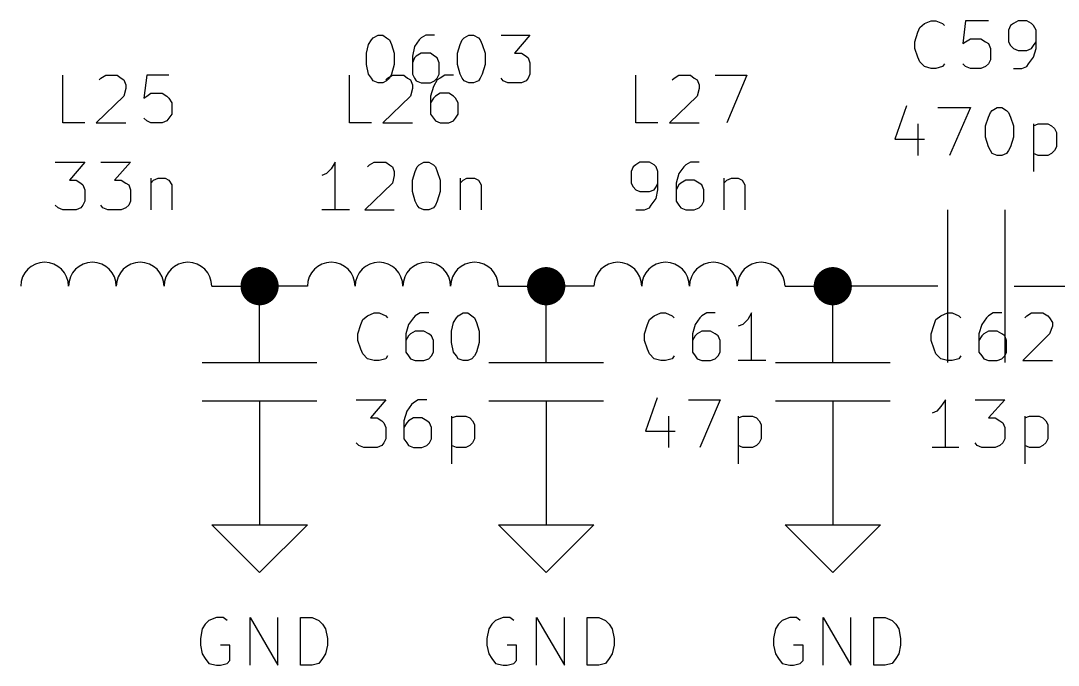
# Model space of a CAD drawing. Extents: x -2.2 to 11.3, y -7.9 to -0.4.
# Drawn here: x 8.5 to 9.586, y -5.747 to -5.072 of the extents above; entities that cross this region are included whole.
import ezdxf

# ---------------------------------------------------------------- set-up
doc = ezdxf.new("R2010")
doc.units = 0
doc.header["$MEASUREMENT"] = 0
for name, color, linetype in [('BLUE3', 171, 'CONTINUOUS'), ('CYAN2', 4, 'CONTINUOUS'), ('GREEN2', 3, 'CONTINUOUS'), ('RED2', 1, 'CONTINUOUS')]:
    doc.layers.add(name, color=color, linetype=linetype)

msp = doc.modelspace()

# ---------------------------------------------------------------- linework, layer by layer
at = {"layer": 'BLUE3', "linetype": 'CONTINUOUS'}
for p, q in [((8.864, -5.097), (8.867, -5.092)), ((8.867, -5.092), (8.869, -5.09)), ((8.869, -5.09), (8.874, -5.087)), ((8.874, -5.087), (8.879, -5.087)), ((8.879, -5.087), (8.883, -5.09)), ((8.883, -5.09), (8.886, -5.092)), ((8.886, -5.092), (8.888, -5.097)), ((8.917, -5.092), (8.912, -5.099)), ((8.919, -5.09), (8.917, -5.092)), ((8.924, -5.087), (8.919, -5.09)), ((8.933, -5.087), (8.924, -5.087)), ((8.96, -5.097), (8.962, -5.092)), ((8.962, -5.092), (8.964, -5.09)), ((8.964, -5.09), (8.969, -5.087)), ((8.969, -5.087), (8.974, -5.087)), ((8.974, -5.087), (8.979, -5.09)), ((8.979, -5.09), (8.981, -5.092)), ((8.981, -5.092), (8.983, -5.097)), ((9.003, -5.087), (9.033, -5.087)), ((9.033, -5.087), (9.017, -5.106)), ((8.862, -5.106), (8.864, -5.097)), ((8.888, -5.097), (8.891, -5.106)), ((8.912, -5.099), (8.91, -5.109)), ((8.957, -5.106), (8.96, -5.097)), ((8.983, -5.097), (8.986, -5.106)), ((8.862, -5.118), (8.862, -5.106)), ((8.891, -5.106), (8.891, -5.118)), ((8.91, -5.109), (8.91, -5.128)), ((8.912, -5.111), (8.91, -5.116)), ((8.914, -5.109), (8.912, -5.111)), ((8.919, -5.106), (8.914, -5.109)), ((8.929, -5.106), (8.919, -5.106)), ((8.933, -5.109), (8.929, -5.106)), ((8.936, -5.111), (8.933, -5.109)), ((8.938, -5.116), (8.936, -5.111)), ((8.957, -5.118), (8.957, -5.106)), ((8.986, -5.106), (8.986, -5.118)), ((9.017, -5.106), (9.024, -5.106)), ((9.024, -5.106), (9.029, -5.109)), ((9.029, -5.109), (9.031, -5.111)), ((9.031, -5.111), (9.033, -5.116)), ((8.864, -5.128), (8.862, -5.118)), ((8.891, -5.118), (8.888, -5.128)), ((8.938, -5.128), (8.938, -5.116)), ((8.96, -5.128), (8.957, -5.118)), ((8.986, -5.118), (8.983, -5.128)), ((9.033, -5.116), (9.033, -5.128)), ((8.867, -5.132), (8.864, -5.128)), ((8.869, -5.135), (8.867, -5.132)), ((8.874, -5.137), (8.869, -5.135)), ((8.883, -5.135), (8.879, -5.137)), ((8.886, -5.132), (8.883, -5.135)), ((8.888, -5.128), (8.886, -5.132)), ((8.91, -5.128), (8.912, -5.132)), ((8.912, -5.132), (8.914, -5.135)), ((8.914, -5.135), (8.919, -5.137)), ((8.929, -5.137), (8.933, -5.135)), ((8.933, -5.135), (8.936, -5.132)), ((8.936, -5.132), (8.938, -5.128)), ((8.962, -5.132), (8.96, -5.128)), ((8.964, -5.135), (8.962, -5.132)), ((8.969, -5.137), (8.964, -5.135)), ((8.979, -5.135), (8.974, -5.137)), ((8.981, -5.132), (8.979, -5.135)), ((8.983, -5.128), (8.981, -5.132)), ((9.005, -5.135), (9.003, -5.132)), ((9.01, -5.137), (9.005, -5.135)), ((9.029, -5.135), (9.024, -5.137)), ((9.031, -5.132), (9.029, -5.135)), ((9.033, -5.128), (9.031, -5.132)), ((8.879, -5.137), (8.874, -5.137)), ((8.919, -5.137), (8.929, -5.137)), ((8.974, -5.137), (8.969, -5.137)), ((9.024, -5.137), (9.01, -5.137))]:
    msp.add_line(p, q, dxfattribs=at)
at = {"layer": 'CYAN2', "linetype": 'CONTINUOUS'}
for p, q in [((9.439, -5.084), (9.441, -5.079)), ((9.441, -5.079), (9.446, -5.075)), ((9.446, -5.075), (9.453, -5.072)), ((9.453, -5.072), (9.458, -5.072)), ((9.458, -5.072), (9.465, -5.075)), ((9.465, -5.075), (9.467, -5.077)), ((9.489, -5.072), (9.486, -5.096)), ((9.513, -5.072), (9.489, -5.072)), ((9.536, -5.077), (9.534, -5.082)), ((9.534, -5.082), (9.534, -5.094)), ((9.539, -5.075), (9.536, -5.077)), ((9.544, -5.072), (9.539, -5.075)), ((9.553, -5.072), (9.544, -5.072)), ((9.558, -5.075), (9.553, -5.072)), ((9.56, -5.077), (9.558, -5.075)), ((9.563, -5.082), (9.56, -5.077)), ((9.563, -5.101), (9.563, -5.082)), ((9.436, -5.094), (9.439, -5.084)), ((9.489, -5.094), (9.494, -5.091)), ((9.494, -5.091), (9.505, -5.091)), ((9.505, -5.091), (9.51, -5.094)), ((9.436, -5.101), (9.436, -5.094)), ((9.439, -5.11), (9.436, -5.101)), ((9.486, -5.096), (9.489, -5.094)), ((9.51, -5.094), (9.513, -5.096)), ((9.513, -5.096), (9.515, -5.101)), ((9.515, -5.101), (9.515, -5.113)), ((9.534, -5.094), (9.536, -5.098)), ((9.536, -5.098), (9.539, -5.101)), ((9.539, -5.101), (9.544, -5.103)), ((9.544, -5.103), (9.553, -5.103)), ((9.553, -5.103), (9.558, -5.101)), ((9.558, -5.101), (9.56, -5.098)), ((9.56, -5.098), (9.563, -5.094)), ((9.56, -5.11), (9.563, -5.101)), ((9.441, -5.115), (9.439, -5.11)), ((9.446, -5.12), (9.441, -5.115)), ((9.515, -5.113), (9.513, -5.117)), ((9.555, -5.117), (9.56, -5.11)), ((9.453, -5.122), (9.446, -5.12)), ((9.458, -5.122), (9.453, -5.122)), ((9.465, -5.12), (9.458, -5.122)), ((9.467, -5.117), (9.465, -5.12)), ((9.489, -5.12), (9.486, -5.117)), ((9.494, -5.122), (9.489, -5.12)), ((9.505, -5.122), (9.494, -5.122)), ((9.51, -5.12), (9.505, -5.122)), ((9.513, -5.117), (9.51, -5.12)), ((9.539, -5.122), (9.548, -5.122)), ((9.548, -5.122), (9.553, -5.12)), ((9.553, -5.12), (9.555, -5.117)), ((8.544, -5.179), (8.544, -5.129)), ((8.582, -5.134), (8.584, -5.132)), ((8.584, -5.132), (8.589, -5.129)), ((8.589, -5.129), (8.601, -5.129)), ((8.601, -5.129), (8.605, -5.132)), ((8.605, -5.132), (8.608, -5.134)), ((8.608, -5.134), (8.61, -5.139)), ((8.632, -5.129), (8.629, -5.153)), ((8.655, -5.129), (8.632, -5.129)), ((8.844, -5.179), (8.844, -5.129)), ((8.882, -5.134), (8.884, -5.132)), ((8.884, -5.132), (8.889, -5.129)), ((8.889, -5.129), (8.901, -5.129)), ((8.901, -5.129), (8.905, -5.132)), ((8.905, -5.132), (8.908, -5.134)), ((8.908, -5.134), (8.91, -5.139)), ((8.936, -5.134), (8.932, -5.141)), ((8.939, -5.132), (8.936, -5.134)), ((8.944, -5.129), (8.939, -5.132)), ((8.953, -5.129), (8.944, -5.129)), ((9.144, -5.179), (9.144, -5.129)), ((9.182, -5.134), (9.184, -5.132)), ((9.184, -5.132), (9.189, -5.129)), ((9.189, -5.129), (9.201, -5.129)), ((9.201, -5.129), (9.205, -5.132)), ((9.205, -5.132), (9.208, -5.134)), ((9.208, -5.134), (9.21, -5.139)), ((9.227, -5.129), (9.26, -5.129)), ((9.26, -5.129), (9.239, -5.179)), ((8.61, -5.143), (8.608, -5.151)), ((8.61, -5.139), (8.61, -5.143)), ((8.91, -5.143), (8.908, -5.151)), ((8.91, -5.139), (8.91, -5.143)), ((8.932, -5.141), (8.929, -5.151)), ((9.21, -5.143), (9.208, -5.151)), ((9.21, -5.139), (9.21, -5.143)), ((8.608, -5.151), (8.579, -5.179)), ((8.629, -5.153), (8.632, -5.151)), ((8.632, -5.151), (8.636, -5.148)), ((8.636, -5.148), (8.648, -5.148)), ((8.648, -5.148), (8.653, -5.151)), ((8.653, -5.151), (8.655, -5.153)), ((8.655, -5.153), (8.658, -5.158)), ((8.658, -5.158), (8.658, -5.17)), ((8.908, -5.151), (8.879, -5.179)), ((8.929, -5.151), (8.929, -5.17)), ((8.932, -5.153), (8.929, -5.158)), ((8.934, -5.151), (8.932, -5.153)), ((8.939, -5.148), (8.934, -5.151)), ((8.948, -5.148), (8.939, -5.148)), ((8.953, -5.151), (8.948, -5.148)), ((8.955, -5.153), (8.953, -5.151)), ((8.958, -5.158), (8.955, -5.153)), ((8.958, -5.17), (8.958, -5.158)), ((9.208, -5.151), (9.179, -5.179)), ((9.427, -5.161), (9.415, -5.196)), ((9.46, -5.163), (9.494, -5.163)), ((9.494, -5.163), (9.472, -5.213)), ((9.513, -5.173), (9.515, -5.168)), ((9.515, -5.168), (9.517, -5.166)), ((9.517, -5.166), (9.522, -5.163)), ((9.522, -5.163), (9.527, -5.163)), ((9.527, -5.163), (9.532, -5.166)), ((9.532, -5.166), (9.534, -5.168)), ((9.534, -5.168), (9.536, -5.173)), ((8.567, -5.179), (8.544, -5.179)), ((8.579, -5.179), (8.61, -5.179)), ((8.632, -5.177), (8.629, -5.174)), ((8.636, -5.179), (8.632, -5.177)), ((8.648, -5.179), (8.636, -5.179)), ((8.653, -5.177), (8.648, -5.179)), ((8.655, -5.174), (8.653, -5.177)), ((8.658, -5.17), (8.655, -5.174)), ((8.867, -5.179), (8.844, -5.179)), ((8.879, -5.179), (8.91, -5.179)), ((8.929, -5.17), (8.932, -5.174)), ((8.932, -5.174), (8.934, -5.177)), ((8.934, -5.177), (8.939, -5.179)), ((8.939, -5.179), (8.948, -5.179)), ((8.948, -5.179), (8.953, -5.177)), ((8.953, -5.177), (8.955, -5.174)), ((8.955, -5.174), (8.958, -5.17)), ((9.167, -5.179), (9.144, -5.179)), ((9.179, -5.179), (9.21, -5.179)), ((9.439, -5.18), (9.439, -5.213)), ((9.51, -5.182), (9.513, -5.173)), ((9.536, -5.173), (9.539, -5.182)), ((9.56, -5.18), (9.56, -5.23)), ((9.56, -5.182), (9.565, -5.18)), ((9.565, -5.18), (9.575, -5.18)), ((9.575, -5.18), (9.579, -5.182)), ((9.51, -5.194), (9.51, -5.182)), ((9.539, -5.182), (9.539, -5.194)), ((9.579, -5.182), (9.582, -5.185)), ((9.582, -5.185), (9.584, -5.189)), ((9.584, -5.189), (9.584, -5.204)), ((9.415, -5.196), (9.446, -5.196)), ((9.513, -5.204), (9.51, -5.194)), ((9.539, -5.194), (9.536, -5.204)), ((9.515, -5.208), (9.513, -5.204)), ((9.517, -5.211), (9.515, -5.208)), ((9.522, -5.213), (9.517, -5.211)), ((9.532, -5.211), (9.527, -5.213)), ((9.534, -5.208), (9.532, -5.211)), ((9.536, -5.204), (9.534, -5.208)), ((9.565, -5.213), (9.56, -5.211)), ((9.579, -5.211), (9.575, -5.213)), ((9.582, -5.208), (9.579, -5.211)), ((9.584, -5.204), (9.582, -5.208)), ((8.536, -5.22), (8.567, -5.22)), ((8.567, -5.22), (8.551, -5.239)), ((8.584, -5.22), (8.615, -5.22)), ((8.615, -5.22), (8.598, -5.239)), ((8.829, -5.22), (8.825, -5.227)), ((8.829, -5.27), (8.829, -5.22)), ((8.863, -5.225), (8.865, -5.223)), ((8.865, -5.223), (8.87, -5.22)), ((8.87, -5.22), (8.882, -5.22)), ((8.882, -5.22), (8.886, -5.223)), ((8.886, -5.223), (8.889, -5.225)), ((8.915, -5.225), (8.917, -5.223)), ((8.917, -5.223), (8.922, -5.22)), ((8.922, -5.22), (8.927, -5.22)), ((8.927, -5.22), (8.932, -5.223)), ((8.932, -5.223), (8.934, -5.225)), ((9.144, -5.223), (9.141, -5.225)), ((9.148, -5.22), (9.144, -5.223)), ((9.158, -5.22), (9.148, -5.22)), ((9.163, -5.223), (9.158, -5.22)), ((9.165, -5.225), (9.163, -5.223)), ((9.196, -5.223), (9.194, -5.225)), ((9.201, -5.22), (9.196, -5.223)), ((9.21, -5.22), (9.201, -5.22)), ((9.527, -5.213), (9.522, -5.213)), ((9.575, -5.213), (9.565, -5.213)), ((8.82, -5.232), (8.815, -5.234)), ((8.825, -5.227), (8.82, -5.232)), ((8.889, -5.225), (8.891, -5.23)), ((8.891, -5.234), (8.889, -5.242)), ((8.891, -5.23), (8.891, -5.234)), ((8.91, -5.239), (8.913, -5.23)), ((8.913, -5.23), (8.915, -5.225)), ((8.934, -5.225), (8.936, -5.23)), ((8.936, -5.23), (8.939, -5.239)), ((9.141, -5.225), (9.139, -5.23)), ((9.139, -5.23), (9.139, -5.242)), ((9.167, -5.23), (9.165, -5.225)), ((9.167, -5.249), (9.167, -5.23)), ((9.189, -5.232), (9.186, -5.242)), ((9.194, -5.225), (9.189, -5.232)), ((8.551, -5.239), (8.558, -5.239)), ((8.558, -5.239), (8.563, -5.242)), ((8.563, -5.242), (8.565, -5.244)), ((8.565, -5.244), (8.567, -5.249)), ((8.598, -5.239), (8.605, -5.239)), ((8.605, -5.239), (8.61, -5.242)), ((8.61, -5.242), (8.613, -5.244)), ((8.613, -5.244), (8.615, -5.249)), ((8.636, -5.237), (8.636, -5.27)), ((8.636, -5.242), (8.639, -5.239)), ((8.639, -5.239), (8.644, -5.237)), ((8.644, -5.237), (8.651, -5.237)), ((8.651, -5.237), (8.655, -5.239)), ((8.655, -5.239), (8.658, -5.244)), ((8.658, -5.244), (8.658, -5.27)), ((8.889, -5.242), (8.86, -5.27)), ((8.91, -5.251), (8.91, -5.239)), ((8.939, -5.239), (8.939, -5.251)), ((8.96, -5.237), (8.96, -5.27)), ((8.96, -5.242), (8.963, -5.239)), ((8.963, -5.239), (8.967, -5.237)), ((8.967, -5.237), (8.975, -5.237)), ((8.975, -5.237), (8.979, -5.239)), ((8.979, -5.239), (8.982, -5.244)), ((8.982, -5.244), (8.982, -5.27)), ((9.139, -5.242), (9.141, -5.246)), ((9.165, -5.246), (9.167, -5.242)), ((9.186, -5.242), (9.186, -5.261)), ((9.189, -5.244), (9.186, -5.249)), ((9.191, -5.242), (9.189, -5.244)), ((9.196, -5.239), (9.191, -5.242)), ((9.205, -5.239), (9.196, -5.239)), ((9.21, -5.242), (9.205, -5.239)), ((9.213, -5.244), (9.21, -5.242)), ((9.215, -5.249), (9.213, -5.244)), ((9.236, -5.237), (9.236, -5.27)), ((9.236, -5.242), (9.239, -5.239)), ((9.239, -5.239), (9.244, -5.237)), ((9.244, -5.237), (9.251, -5.237)), ((9.251, -5.237), (9.255, -5.239)), ((9.255, -5.239), (9.258, -5.244)), ((9.258, -5.244), (9.258, -5.27)), ((8.567, -5.249), (8.567, -5.261)), ((8.615, -5.249), (8.615, -5.261)), ((8.913, -5.261), (8.91, -5.251)), ((8.939, -5.251), (8.936, -5.261)), ((9.141, -5.246), (9.144, -5.249)), ((9.144, -5.249), (9.148, -5.251)), ((9.148, -5.251), (9.158, -5.251)), ((9.158, -5.251), (9.163, -5.249)), ((9.163, -5.249), (9.165, -5.246)), ((9.165, -5.258), (9.167, -5.249)), ((9.215, -5.261), (9.215, -5.249)), ((8.539, -5.268), (8.536, -5.265)), ((8.565, -5.265), (8.563, -5.268)), ((8.567, -5.261), (8.565, -5.265)), ((8.586, -5.268), (8.584, -5.265)), ((8.613, -5.265), (8.61, -5.268)), ((8.615, -5.261), (8.613, -5.265)), ((8.915, -5.265), (8.913, -5.261)), ((8.917, -5.268), (8.915, -5.265)), ((8.934, -5.265), (8.932, -5.268)), ((8.936, -5.261), (8.934, -5.265)), ((9.158, -5.268), (9.16, -5.265)), ((9.16, -5.265), (9.165, -5.258)), ((9.186, -5.261), (9.189, -5.265)), ((9.189, -5.265), (9.191, -5.268)), ((9.21, -5.268), (9.213, -5.265)), ((9.213, -5.265), (9.215, -5.261)), ((8.544, -5.27), (8.539, -5.268)), ((8.558, -5.27), (8.544, -5.27)), ((8.563, -5.268), (8.558, -5.27)), ((8.591, -5.27), (8.586, -5.268)), ((8.605, -5.27), (8.591, -5.27)), ((8.61, -5.268), (8.605, -5.27)), ((8.844, -5.27), (8.815, -5.27)), ((8.86, -5.27), (8.891, -5.27)), ((8.922, -5.27), (8.917, -5.268)), ((8.927, -5.27), (8.922, -5.27)), ((8.932, -5.268), (8.927, -5.27)), ((9.144, -5.27), (9.153, -5.27)), ((9.153, -5.27), (9.158, -5.268)), ((9.191, -5.268), (9.196, -5.27)), ((9.196, -5.27), (9.205, -5.27)), ((9.205, -5.27), (9.21, -5.268)), ((8.856, -5.39), (8.858, -5.385)), ((8.858, -5.385), (8.863, -5.381)), ((8.863, -5.381), (8.87, -5.378)), ((8.87, -5.378), (8.875, -5.378)), ((8.875, -5.378), (8.882, -5.381)), ((8.882, -5.381), (8.884, -5.383)), ((8.911, -5.383), (8.906, -5.39)), ((8.913, -5.381), (8.911, -5.383)), ((8.918, -5.378), (8.913, -5.381)), ((8.927, -5.378), (8.918, -5.378)), ((8.953, -5.388), (8.956, -5.383)), ((8.956, -5.383), (8.958, -5.381)), ((8.958, -5.381), (8.963, -5.378)), ((8.963, -5.378), (8.968, -5.378)), ((8.968, -5.378), (8.972, -5.381)), ((8.972, -5.381), (8.975, -5.383)), ((8.975, -5.383), (8.977, -5.388)), ((9.156, -5.39), (9.158, -5.385)), ((9.158, -5.385), (9.163, -5.381)), ((9.163, -5.381), (9.17, -5.378)), ((9.17, -5.378), (9.175, -5.378)), ((9.175, -5.378), (9.182, -5.381)), ((9.182, -5.381), (9.184, -5.383)), ((9.211, -5.383), (9.206, -5.39)), ((9.213, -5.381), (9.211, -5.383)), ((9.218, -5.378), (9.213, -5.381)), ((9.227, -5.378), (9.218, -5.378)), ((9.261, -5.385), (9.256, -5.39)), ((9.265, -5.378), (9.261, -5.385)), ((9.265, -5.428), (9.265, -5.378)), ((9.456, -5.39), (9.458, -5.385)), ((9.458, -5.385), (9.463, -5.381)), ((9.463, -5.381), (9.47, -5.378)), ((9.47, -5.378), (9.475, -5.378)), ((9.475, -5.378), (9.482, -5.381)), ((9.482, -5.381), (9.484, -5.383)), ((9.511, -5.383), (9.506, -5.39)), ((9.513, -5.381), (9.511, -5.383)), ((9.518, -5.378), (9.513, -5.381)), ((9.527, -5.378), (9.518, -5.378)), ((9.551, -5.383), (9.553, -5.381)), ((9.553, -5.381), (9.558, -5.378)), ((9.558, -5.378), (9.57, -5.378)), ((9.57, -5.378), (9.575, -5.381)), ((9.575, -5.381), (9.577, -5.383)), ((9.577, -5.383), (9.58, -5.388)), ((8.853, -5.4), (8.856, -5.39)), ((8.906, -5.39), (8.903, -5.4)), ((8.913, -5.397), (8.908, -5.4)), ((8.922, -5.397), (8.913, -5.397)), ((8.927, -5.4), (8.922, -5.397)), ((8.951, -5.397), (8.953, -5.388)), ((8.951, -5.409), (8.951, -5.397)), ((8.977, -5.388), (8.98, -5.397)), ((8.98, -5.397), (8.98, -5.409)), ((9.153, -5.4), (9.156, -5.39)), ((9.206, -5.39), (9.203, -5.4)), ((9.213, -5.397), (9.208, -5.4)), ((9.222, -5.397), (9.213, -5.397)), ((9.227, -5.4), (9.222, -5.397)), ((9.256, -5.39), (9.251, -5.392)), ((9.453, -5.4), (9.456, -5.39)), ((9.506, -5.39), (9.503, -5.4)), ((9.513, -5.397), (9.508, -5.4)), ((9.522, -5.397), (9.513, -5.397)), ((9.527, -5.4), (9.522, -5.397)), ((9.58, -5.392), (9.577, -5.4)), ((9.58, -5.388), (9.58, -5.392)), ((8.853, -5.407), (8.853, -5.4)), ((8.856, -5.416), (8.853, -5.407)), ((8.903, -5.4), (8.903, -5.419)), ((8.906, -5.402), (8.903, -5.407)), ((8.908, -5.4), (8.906, -5.402)), ((8.93, -5.402), (8.927, -5.4)), ((8.932, -5.407), (8.93, -5.402)), ((8.932, -5.419), (8.932, -5.407)), ((9.153, -5.407), (9.153, -5.4)), ((9.156, -5.416), (9.153, -5.407)), ((9.203, -5.4), (9.203, -5.419)), ((9.206, -5.402), (9.203, -5.407)), ((9.208, -5.4), (9.206, -5.402)), ((9.23, -5.402), (9.227, -5.4)), ((9.232, -5.407), (9.23, -5.402)), ((9.232, -5.419), (9.232, -5.407)), ((9.453, -5.407), (9.453, -5.4)), ((9.456, -5.416), (9.453, -5.407)), ((9.503, -5.4), (9.503, -5.419)), ((9.506, -5.402), (9.503, -5.407)), ((9.508, -5.4), (9.506, -5.402)), ((9.53, -5.402), (9.527, -5.4)), ((9.532, -5.407), (9.53, -5.402)), ((9.532, -5.419), (9.532, -5.407)), ((9.577, -5.4), (9.549, -5.428)), ((8.858, -5.421), (8.856, -5.416)), ((8.903, -5.419), (8.906, -5.423)), ((8.93, -5.423), (8.932, -5.419)), ((8.953, -5.419), (8.951, -5.409)), ((8.956, -5.423), (8.953, -5.419)), ((8.977, -5.419), (8.975, -5.423)), ((8.98, -5.409), (8.977, -5.419)), ((9.158, -5.421), (9.156, -5.416)), ((9.203, -5.419), (9.206, -5.423)), ((9.23, -5.423), (9.232, -5.419)), ((9.458, -5.421), (9.456, -5.416)), ((9.503, -5.419), (9.506, -5.423)), ((9.53, -5.423), (9.532, -5.419)), ((8.863, -5.426), (8.858, -5.421)), ((8.87, -5.428), (8.863, -5.426)), ((8.875, -5.428), (8.87, -5.428)), ((8.882, -5.426), (8.875, -5.428)), ((8.884, -5.423), (8.882, -5.426)), ((8.906, -5.423), (8.908, -5.426)), ((8.908, -5.426), (8.913, -5.428)), ((8.913, -5.428), (8.922, -5.428)), ((8.922, -5.428), (8.927, -5.426)), ((8.927, -5.426), (8.93, -5.423)), ((8.958, -5.426), (8.956, -5.423)), ((8.963, -5.428), (8.958, -5.426)), ((8.968, -5.428), (8.963, -5.428)), ((8.972, -5.426), (8.968, -5.428)), ((8.975, -5.423), (8.972, -5.426)), ((9.163, -5.426), (9.158, -5.421)), ((9.17, -5.428), (9.163, -5.426)), ((9.175, -5.428), (9.17, -5.428)), ((9.182, -5.426), (9.175, -5.428)), ((9.184, -5.423), (9.182, -5.426)), ((9.206, -5.423), (9.208, -5.426)), ((9.208, -5.426), (9.213, -5.428)), ((9.213, -5.428), (9.222, -5.428)), ((9.222, -5.428), (9.227, -5.426)), ((9.227, -5.426), (9.23, -5.423)), ((9.28, -5.428), (9.251, -5.428)), ((9.463, -5.426), (9.458, -5.421)), ((9.47, -5.428), (9.463, -5.426)), ((9.475, -5.428), (9.47, -5.428)), ((9.482, -5.426), (9.475, -5.428)), ((9.484, -5.423), (9.482, -5.426)), ((9.506, -5.423), (9.508, -5.426)), ((9.508, -5.426), (9.513, -5.428)), ((9.513, -5.428), (9.522, -5.428)), ((9.522, -5.428), (9.527, -5.426)), ((9.527, -5.426), (9.53, -5.423)), ((9.549, -5.428), (9.58, -5.428)), ((8.851, -5.469), (8.882, -5.469)), ((8.882, -5.469), (8.866, -5.488)), ((8.911, -5.472), (8.909, -5.474)), ((8.916, -5.469), (8.911, -5.472)), ((8.925, -5.469), (8.916, -5.469)), ((9.166, -5.467), (9.154, -5.502)), ((9.199, -5.469), (9.232, -5.469)), ((9.232, -5.469), (9.211, -5.519)), ((9.468, -5.469), (9.463, -5.476)), ((9.468, -5.519), (9.468, -5.469)), ((9.499, -5.469), (9.53, -5.469)), ((9.53, -5.469), (9.513, -5.488)), ((8.904, -5.481), (8.901, -5.491)), ((8.909, -5.474), (8.904, -5.481)), ((9.459, -5.481), (9.454, -5.483)), ((9.463, -5.476), (9.459, -5.481)), ((8.866, -5.488), (8.873, -5.488)), ((8.873, -5.488), (8.878, -5.491)), ((8.878, -5.491), (8.88, -5.493)), ((8.88, -5.493), (8.882, -5.498)), ((8.901, -5.491), (8.901, -5.51)), ((8.904, -5.493), (8.901, -5.498)), ((8.906, -5.491), (8.904, -5.493)), ((8.911, -5.488), (8.906, -5.491)), ((8.92, -5.488), (8.911, -5.488)), ((8.925, -5.491), (8.92, -5.488)), ((8.928, -5.493), (8.925, -5.491)), ((8.93, -5.498), (8.928, -5.493)), ((8.951, -5.486), (8.951, -5.536)), ((8.951, -5.488), (8.956, -5.486)), ((8.956, -5.486), (8.966, -5.486)), ((8.966, -5.486), (8.97, -5.488)), ((8.97, -5.488), (8.973, -5.491)), ((8.973, -5.491), (8.975, -5.495)), ((8.975, -5.495), (8.975, -5.51)), ((9.178, -5.486), (9.178, -5.519)), ((9.251, -5.486), (9.251, -5.536)), ((9.251, -5.488), (9.256, -5.486)), ((9.256, -5.486), (9.266, -5.486)), ((9.266, -5.486), (9.27, -5.488)), ((9.27, -5.488), (9.273, -5.491)), ((9.273, -5.491), (9.275, -5.495)), ((9.275, -5.495), (9.275, -5.51)), ((9.513, -5.488), (9.52, -5.488)), ((9.52, -5.488), (9.525, -5.491)), ((9.525, -5.491), (9.528, -5.493)), ((9.528, -5.493), (9.53, -5.498)), ((9.551, -5.486), (9.551, -5.536)), ((9.551, -5.488), (9.556, -5.486)), ((9.556, -5.486), (9.566, -5.486)), ((9.566, -5.486), (9.57, -5.488)), ((9.57, -5.488), (9.573, -5.491)), ((9.573, -5.491), (9.575, -5.495)), ((9.575, -5.495), (9.575, -5.51)), ((8.882, -5.498), (8.882, -5.51)), ((8.93, -5.51), (8.93, -5.498)), ((9.154, -5.502), (9.185, -5.502)), ((9.53, -5.498), (9.53, -5.51)), ((8.854, -5.517), (8.851, -5.514)), ((8.88, -5.514), (8.878, -5.517)), ((8.882, -5.51), (8.88, -5.514)), ((8.901, -5.51), (8.904, -5.514)), ((8.904, -5.514), (8.906, -5.517)), ((8.925, -5.517), (8.928, -5.514)), ((8.928, -5.514), (8.93, -5.51)), ((8.973, -5.514), (8.97, -5.517)), ((8.975, -5.51), (8.973, -5.514)), ((9.273, -5.514), (9.27, -5.517)), ((9.275, -5.51), (9.273, -5.514)), ((9.501, -5.517), (9.499, -5.514)), ((9.528, -5.514), (9.525, -5.517)), ((9.53, -5.51), (9.528, -5.514)), ((9.573, -5.514), (9.57, -5.517)), ((9.575, -5.51), (9.573, -5.514)), ((8.859, -5.519), (8.854, -5.517)), ((8.873, -5.519), (8.859, -5.519)), ((8.878, -5.517), (8.873, -5.519)), ((8.906, -5.517), (8.911, -5.519)), ((8.911, -5.519), (8.92, -5.519)), ((8.92, -5.519), (8.925, -5.517)), ((8.956, -5.519), (8.951, -5.517)), ((8.966, -5.519), (8.956, -5.519)), ((8.97, -5.517), (8.966, -5.519)), ((9.256, -5.519), (9.251, -5.517)), ((9.266, -5.519), (9.256, -5.519)), ((9.27, -5.517), (9.266, -5.519)), ((9.482, -5.519), (9.454, -5.519)), ((9.506, -5.519), (9.501, -5.517)), ((9.52, -5.519), (9.506, -5.519)), ((9.525, -5.517), (9.52, -5.519)), ((9.556, -5.519), (9.551, -5.517)), ((9.566, -5.519), (9.556, -5.519)), ((9.57, -5.517), (9.566, -5.519)), ((8.697, -5.7), (8.693, -5.704)), ((8.705, -5.697), (8.697, -5.7)), ((8.712, -5.697), (8.705, -5.697)), ((8.716, -5.7), (8.712, -5.697)), ((8.74, -5.747), (8.74, -5.697)), ((8.74, -5.697), (8.769, -5.747)), ((8.769, -5.747), (8.769, -5.697)), ((8.793, -5.747), (8.793, -5.697)), ((8.793, -5.697), (8.805, -5.697)), ((8.805, -5.697), (8.812, -5.7)), ((8.812, -5.7), (8.816, -5.704)), ((8.997, -5.7), (8.993, -5.704)), ((9.005, -5.697), (8.997, -5.7)), ((9.012, -5.697), (9.005, -5.697)), ((9.016, -5.7), (9.012, -5.697)), ((9.04, -5.747), (9.04, -5.697)), ((9.04, -5.697), (9.069, -5.747)), ((9.069, -5.747), (9.069, -5.697)), ((9.093, -5.747), (9.093, -5.697)), ((9.093, -5.697), (9.105, -5.697)), ((9.105, -5.697), (9.112, -5.7)), ((9.112, -5.7), (9.116, -5.704)), ((9.297, -5.7), (9.293, -5.704)), ((9.305, -5.697), (9.297, -5.7)), ((9.312, -5.697), (9.305, -5.697)), ((9.316, -5.7), (9.312, -5.697)), ((9.34, -5.747), (9.34, -5.697)), ((9.34, -5.697), (9.369, -5.747)), ((9.369, -5.747), (9.369, -5.697)), ((9.393, -5.747), (9.393, -5.697)), ((9.393, -5.697), (9.405, -5.697)), ((9.405, -5.697), (9.412, -5.7)), ((9.412, -5.7), (9.416, -5.704)), ((8.69, -5.709), (8.688, -5.719)), ((8.693, -5.704), (8.69, -5.709)), ((8.816, -5.704), (8.819, -5.709)), ((8.819, -5.709), (8.821, -5.719)), ((8.99, -5.709), (8.988, -5.719)), ((8.993, -5.704), (8.99, -5.709)), ((9.116, -5.704), (9.119, -5.709)), ((9.119, -5.709), (9.121, -5.719)), ((9.29, -5.709), (9.288, -5.719)), ((9.293, -5.704), (9.29, -5.709)), ((9.416, -5.704), (9.419, -5.709)), ((9.419, -5.709), (9.421, -5.719)), ((8.688, -5.719), (8.688, -5.726)), ((8.821, -5.719), (8.821, -5.726)), ((8.988, -5.719), (8.988, -5.726)), ((9.121, -5.719), (9.121, -5.726)), ((9.288, -5.719), (9.288, -5.726)), ((9.421, -5.719), (9.421, -5.726)), ((8.688, -5.726), (8.69, -5.735)), ((8.719, -5.726), (8.709, -5.726)), ((8.719, -5.742), (8.719, -5.726)), ((8.821, -5.726), (8.819, -5.735)), ((8.988, -5.726), (8.99, -5.735)), ((9.019, -5.726), (9.009, -5.726)), ((9.019, -5.742), (9.019, -5.726)), ((9.121, -5.726), (9.119, -5.735)), ((9.288, -5.726), (9.29, -5.735)), ((9.319, -5.726), (9.309, -5.726)), ((9.319, -5.742), (9.319, -5.726)), ((9.421, -5.726), (9.419, -5.735)), ((8.69, -5.735), (8.693, -5.74)), ((8.693, -5.74), (8.697, -5.745)), ((8.716, -5.745), (8.719, -5.742)), ((8.816, -5.74), (8.812, -5.745)), ((8.819, -5.735), (8.816, -5.74)), ((8.99, -5.735), (8.993, -5.74)), ((8.993, -5.74), (8.997, -5.745)), ((9.016, -5.745), (9.019, -5.742)), ((9.116, -5.74), (9.112, -5.745)), ((9.119, -5.735), (9.116, -5.74)), ((9.29, -5.735), (9.293, -5.74)), ((9.293, -5.74), (9.297, -5.745)), ((9.316, -5.745), (9.319, -5.742)), ((9.416, -5.74), (9.412, -5.745)), ((9.419, -5.735), (9.416, -5.74)), ((8.697, -5.745), (8.705, -5.747)), ((8.705, -5.747), (8.709, -5.747)), ((8.709, -5.747), (8.716, -5.745)), ((8.805, -5.747), (8.793, -5.747)), ((8.812, -5.745), (8.805, -5.747)), ((8.997, -5.745), (9.005, -5.747)), ((9.005, -5.747), (9.009, -5.747)), ((9.009, -5.747), (9.016, -5.745)), ((9.105, -5.747), (9.093, -5.747)), ((9.112, -5.745), (9.105, -5.747)), ((9.297, -5.745), (9.305, -5.747)), ((9.305, -5.747), (9.309, -5.747)), ((9.309, -5.747), (9.316, -5.745)), ((9.405, -5.747), (9.393, -5.747)), ((9.412, -5.745), (9.405, -5.747))]:
    msp.add_line(p, q, dxfattribs=at)
at = {"layer": 'GREEN2', "const_width": 0.02}
for points in [[(8.74, -5.35, 1), (8.76, -5.35, 1)], [(9.04, -5.35, 1), (9.06, -5.35, 1)], [(9.34, -5.35, 1), (9.36, -5.35, 1)]]:
    msp.add_lwpolyline(points, format="xyb", close=True, dxfattribs=at)
at = {"layer": 'RED2', "linetype": 'CONTINUOUS'}
for p, q in [((9.47, -5.27), (9.47, -5.43)), ((9.53, -5.27), (9.53, -5.43)), ((8.7, -5.35), (8.75, -5.35)), ((8.75, -5.43), (8.75, -5.35)), ((8.8, -5.35), (8.75, -5.35)), ((9, -5.35), (9.05, -5.35)), ((9.1, -5.35), (9.05, -5.35)), ((9.05, -5.43), (9.05, -5.35)), ((9.3, -5.35), (9.35, -5.35)), ((9.46, -5.35), (9.35, -5.35)), ((9.35, -5.43), (9.35, -5.35)), ((9.54, -5.35), (9.65, -5.35)), ((8.69, -5.43), (8.81, -5.43)), ((8.99, -5.43), (9.11, -5.43)), ((9.29, -5.43), (9.41, -5.43)), ((8.69, -5.47), (8.81, -5.47)), ((8.75, -5.47), (8.75, -5.55)), ((8.99, -5.47), (9.11, -5.47)), ((9.05, -5.47), (9.05, -5.55)), ((9.29, -5.47), (9.41, -5.47)), ((9.35, -5.47), (9.35, -5.55)), ((8.75, -5.55), (8.75, -5.6)), ((9.05, -5.55), (9.05, -5.6)), ((9.35, -5.55), (9.35, -5.6)), ((8.75, -5.65), (8.7, -5.6)), ((8.7, -5.6), (8.75, -5.6)), ((8.75, -5.6), (8.8, -5.6)), ((8.8, -5.6), (8.75, -5.65)), ((9.05, -5.65), (9, -5.6)), ((9, -5.6), (9.05, -5.6)), ((9.05, -5.6), (9.1, -5.6)), ((9.1, -5.6), (9.05, -5.65)), ((9.35, -5.65), (9.3, -5.6)), ((9.3, -5.6), (9.35, -5.6)), ((9.35, -5.6), (9.4, -5.6)), ((9.4, -5.6), (9.35, -5.65))]:
    msp.add_line(p, q, dxfattribs=at)
at = {"layer": 'RED2'}
for centre in [(8.525, -5.35), (8.575, -5.35), (8.625, -5.35), (8.675, -5.35), (8.825, -5.35), (8.875, -5.35), (8.925, -5.35), (8.975, -5.35), (9.125, -5.35), (9.175, -5.35), (9.225, -5.35), (9.275, -5.35)]:
    msp.add_arc(centre, 0.025, -359.9, -180.1, dxfattribs=at)

doc.saveas('drawing.dxf')
